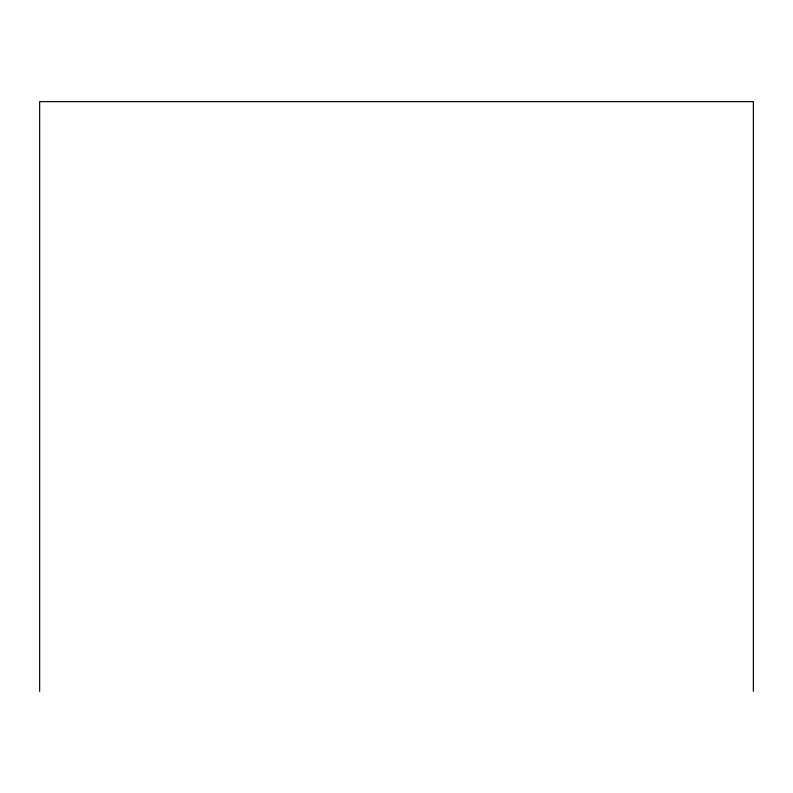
<?xml version="1.0" encoding="UTF-8"?>
<svg xmlns="http://www.w3.org/2000/svg" width="793" height="793" viewBox="0 0 793 793"><rect width="100%" height="100%" fill="white"/><g stroke="black" fill="none" stroke-linecap="round" stroke-linejoin="round"><path stroke-width="1.19" d="M753.35 691.367L753.35 101.633L39.65 101.633L39.65 691.367"/></g></svg>
